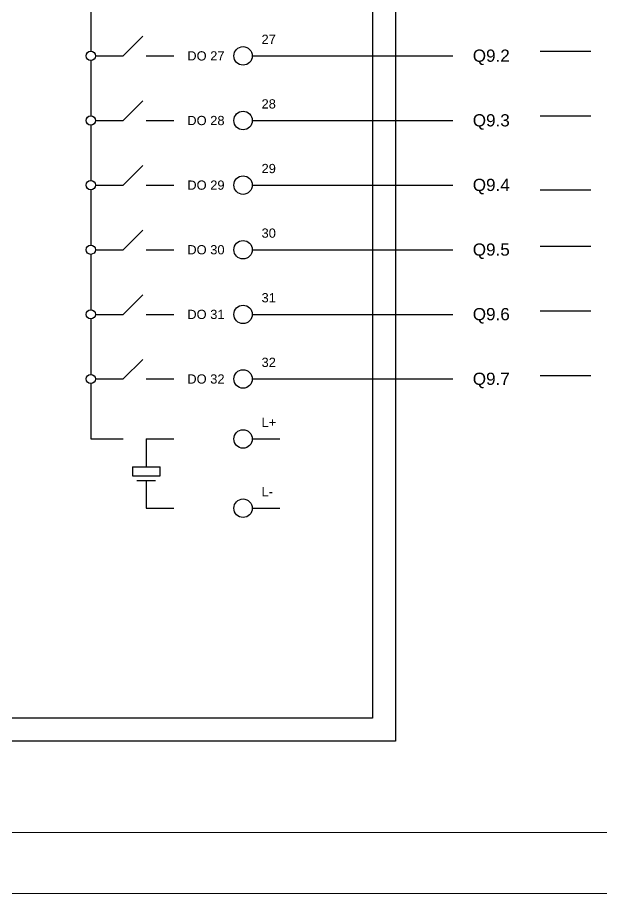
# Model space of a CAD drawing. Header units: centimetres. Extents: x -30014 to 38541, y 15960 to 46751.
# Drawn here: x 12066 to 13499, y 21976 to 24127 of the extents above; entities that cross this region are included whole.
import ezdxf
from ezdxf.enums import TextEntityAlignment as Align

# ---------------------------------------------------------------- set-up
doc = ezdxf.new("R2010")
doc.units = ezdxf.units.CM
doc.header["$MEASUREMENT"] = 0
doc.layers.add('Etiket-Line-L', color=7, linetype='Continuous')
doc.layers.add('EtIket-Line-S', color=2, linetype='Continuous')
doc.styles.get("Standard").update_dxf_attribs({"font": 'arial.ttf'})

# ---------------------------------------------------------------- blocks, each defined once
blk = doc.blocks.new('x5 Out Line')
at = {"lineweight": 15}
blk.add_lwpolyline([(395.8, 9.65), (395.8, 277.06), (9.65, 277.06), (9.65, 9.65)], close=True, dxfattribs=at)
at = {"layer": 'EtIket-Line-S', "lineweight": 9, "ltscale": 0.5}
blk.add_lwpolyline([(0, 0), (405.45, 0), (405.45, 286.71), (0, 286.71)], close=True, dxfattribs=at)

msp = doc.modelspace()

# ---------------------------------------------------------------- linework, layer by layer
at = {"ltscale": 50}
for p, q in [((12245.9, 24180.1), (12245.9, 24044.1)), ((12325.2, 24032.8), (12373.3, 24080.9)), ((12257.2, 24032.8), (12325.2, 24032.8)), ((12381.9, 24032.8), (12449.9, 24032.8)), ((12245.9, 24021.4), (12245.9, 23885.5)), ((12325.2, 23874.1), (12373.3, 23922.2)), ((12257.2, 23874.1), (12325.2, 23874.1)), ((12381.9, 23874.1), (12449.9, 23874.1)), ((12245.9, 23862.8), (12245.9, 23726.8)), ((12325.2, 23715.5), (12373.3, 23763.5)), ((12245.9, 23704.1), (12245.9, 23568.1)), ((12257.2, 23715.5), (12325.2, 23715.5)), ((12381.9, 23715.5), (12449.9, 23715.5)), ((12325.2, 23556.8), (12373.3, 23604.9)), ((12257.2, 23556.8), (12325.2, 23556.8)), ((12381.9, 23556.8), (12449.9, 23556.8)), ((12245.9, 23545.5), (12245.9, 23409.5)), ((12325.2, 23398.1), (12373.3, 23446.2)), ((12245.9, 23386.8), (12245.9, 23250.8)), ((12257.2, 23398.1), (12325.2, 23398.1)), ((12381.9, 23398.1), (12449.9, 23398.1)), ((12325.2, 23239.5), (12373.3, 23287.6)), ((12245.9, 23228.2), (12245.9, 23092.2)), ((12257.2, 23239.5), (12325.2, 23239.5)), ((12381.9, 23239.5), (12449.9, 23239.5)), ((12245.9, 23092.2), (12325.2, 23092.2)), ((12381.9, 23092.2), (12449.9, 23092.2)), ((12381.9, 23092.2), (12381.9, 23024.2)), ((12347.9, 23024.2), (12415.9, 23024.2)), ((12347.9, 23024.2), (12347.9, 23001.7)), ((12415.9, 23001.7), (12415.9, 23024.2)), ((12347.9, 23001.7), (12415.9, 23001.7)), ((12359.2, 22990.2), (12404.5, 22990.2)), ((12381.9, 22990.2), (12381.9, 22922.2)), ((12381.9, 22922.2), (12449.9, 22922.2))]:
    msp.add_line(p, q, dxfattribs=at)
at = {"color": 146, "ltscale": 50, "true_color": 0x105689}
for p, q in [((13348.3, 24044.7), (13473.3, 24044.7)), ((12710.2, 24032.8), (13133.9, 24032.8)), ((12710.2, 23874.1), (13133.9, 23874.1)), ((13348.3, 23886), (13473.3, 23886)), ((12710.2, 23715.5), (13133.9, 23715.5)), ((13348.3, 23704.1), (13473.3, 23704.1)), ((12710.2, 23556.8), (13133.9, 23556.8)), ((13348.3, 23565.5), (13473.3, 23565.5)), ((13348.3, 23406.9), (13473.3, 23406.9)), ((12710.2, 23398.1), (13133.9, 23398.1)), ((12710.2, 23239.5), (13133.9, 23239.5)), ((13348.3, 23248.2), (13473.3, 23248.2))]:
    msp.add_line(p, q, dxfattribs=at)
at = {"color": 6, "ltscale": 50}
for p, q in [((12642.2, 24032.8), (12710.2, 24032.8)), ((12642.2, 23874.1), (12710.2, 23874.1)), ((12642.2, 23715.5), (12710.2, 23715.5)), ((12642.2, 23556.8), (12710.2, 23556.8)), ((12642.2, 23398.1), (12710.2, 23398.1)), ((12642.2, 23239.5), (12710.2, 23239.5)), ((12642.2, 23092.2), (12710.2, 23092.2)), ((12642.2, 22922.2), (12710.2, 22922.2))]:
    msp.add_line(p, q, dxfattribs=at)
at = {"ltscale": 50}
msp.add_lwpolyline([(11138.9, 26016), (12993.5, 26016), (12993.5, 22350.2), (11138.9, 22350.2)], close=True, dxfattribs=at)
at = {"color": 6, "ltscale": 50}
msp.add_lwpolyline([(11195.5, 25959.3), (12936.9, 25959.3), (12936.9, 22406.8), (11195.5, 22406.8)], close=True, dxfattribs=at)
at = {"color": 6, "ltscale": 20}
for centre in [(12619.6, 24032.8), (12619.6, 23874.1), (12619.6, 23715.5), (12619.6, 23556.8), (12619.6, 23398.1), (12619.6, 23239.5), (12619.6, 23092.2), (12619.6, 22922.2)]:
    msp.add_circle(centre, 22.7, dxfattribs=at)
at = {"ltscale": 20}
for centre in [(12245.9, 24032.8), (12245.9, 23874.1), (12245.9, 23715.5), (12245.9, 23556.8), (12245.9, 23398.1), (12245.9, 23239.5)]:
    msp.add_circle(centre, 11.3, dxfattribs=at)

# ---------------------------------------------------------------- block references
at = {"layer": 'Etiket-Line-L', "lineweight": 0, "xscale": 15.48351216233742, "yscale": 15.48351216233742, "zscale": 15.48351216233742}
msp.add_blockref('x5 Out Line', (8927.3, 21976.3), dxfattribs=at)

# ---------------------------------------------------------------- texts
at = {"ltscale": 500}
for s, p in [('27', (12664.9, 24055.4)), ('28', (12664.9, 23896.8)), ('29', (12664.9, 23738.1)), ('30', (12664.9, 23579.5)), ('31', (12664.9, 23420.8)), ('32', (12664.9, 23262.2)), ('L+', (12664.9, 23114.8)), ('L-', (12664.9, 22944.8))]:
    msp.add_text(s, height=22.67, dxfattribs=at).set_placement(p, align=Align.BOTTOM_LEFT)
for s, p in [('DO 27', (12574.2, 24032.8)), ('DO 28', (12574.2, 23874.1)), ('DO 29', (12574.2, 23715.5)), ('DO 30', (12574.2, 23556.8)), ('DO 31', (12574.2, 23398.1)), ('DO 32', (12574.2, 23239.5))]:
    msp.add_text(s, height=22.67, dxfattribs=at).set_placement(p, align=Align.MIDDLE_RIGHT)
for s, p in [('Q9.2', (13183.2, 24033.3)), ('Q9.3', (13183.2, 23874.6)), ('Q9.4', (13183.2, 23716)), ('Q9.5', (13183.2, 23557.3)), ('Q9.6', (13183.2, 23398.7)), ('Q9.7', (13183.2, 23240))]:
    msp.add_text(s, height=30, dxfattribs=at).set_placement(p, align=Align.MIDDLE_LEFT)

doc.saveas('drawing.dxf')
